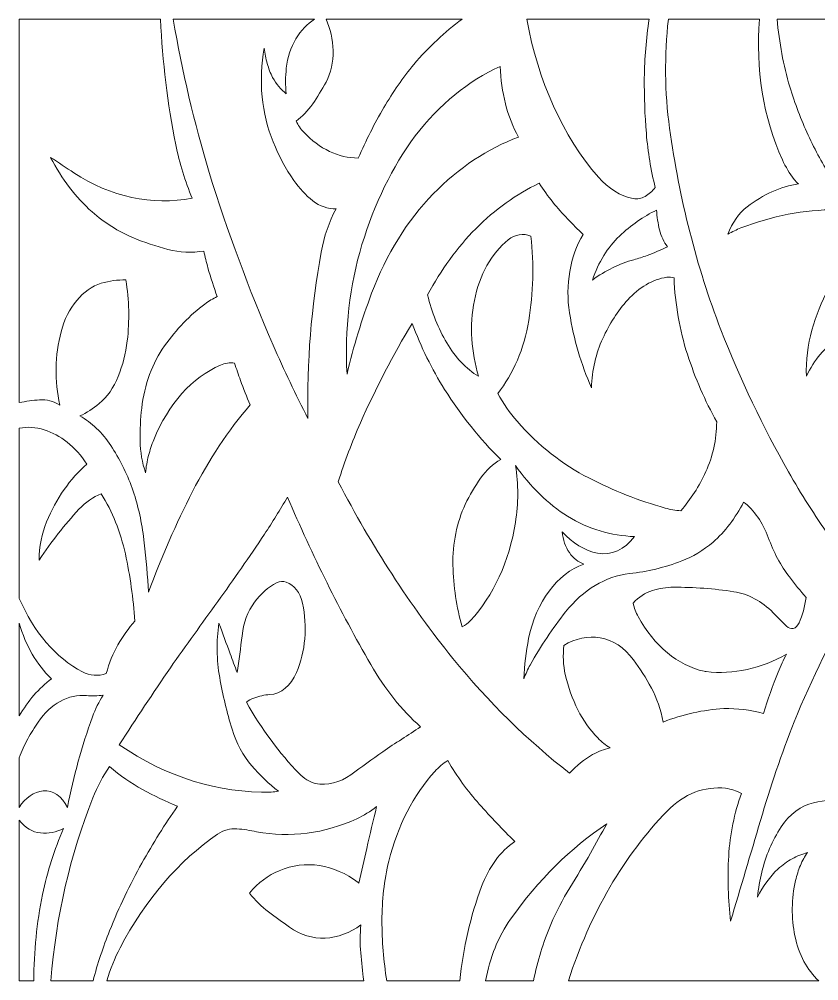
# Model space of a CAD drawing. Header units: millimetres. Extents: x -1200 to 1200, y -590 to 590.
# Drawn here: x -1200 to -219, y -590 to 590 of the extents above; entities that cross this region are included whole.
import ezdxf

# ---------------------------------------------------------------- set-up
doc = ezdxf.new("R2010")
doc.units = ezdxf.units.MM
doc.header["$MEASUREMENT"] = 0
doc.layers.add('Layer 1', color=7, linetype='Continuous')

msp = doc.modelspace()

# ---------------------------------------------------------------- linework, layer by layer
at = {"layer": 'Layer 1', "color": 250, "lineweight": 20}
for points, knots in [([(-1026.6565, 589.9734), (-1026.6565, 589.9734), (-1200.05, 589.9734), (-1200.05, 589.9734), (-1200.05, 589.9734), (-1200.05, 119.4649), (-1200.05, 119.4649), (-1191.7509, 121.1817), (-1183.3954, 122.3142), (-1175.0135, 122.8676), (-1166.5225, 123.4313), (-1158.0504, 121.2542), (-1150.2817, 116.5172), (-1156.9217, 145.9524), (-1156.3461, 177.5906), (-1148.6527, 206.5397), (-1140.6734, 236.5593), (-1122.1001, 258.9461), (-1099.4074, 265.917), (-1089.4867, 268.9681), (-1079.3292, 270.3333), (-1069.1641, 269.992), (-1065.2177, 245.4333), (-1064.6497, 220.068), (-1067.49, 195.2249), (-1069.3297, 179.9125), (-1073.0879, 165.1432), (-1078.5919, 151.5944), (-1084.1484, 137.9161), (-1092.1955, 126.4462), (-1101.9354, 118.3168), (-1109.3881, 112.0957), (-1117.3185, 107.0175), (-1125.5762, 103.17), (-1111.1337, 95.0407), (-1098.1772, 82.5932), (-1087.6547, 66.7483), (-1077.2074, 51.0171), (-1068.3854, 33.3828), (-1061.4368, 14.3471), (-1054.8682, -4.3834), (-1050.2485, -24.293), (-1047.7091, -44.787), (-1045.181, -65.1879), (-1043.2059, -85.7181), (-1041.78, -106.3207), (-1041.6221, -108.6219), (-1041.5393, -110.9335), (-1041.5355, -113.2451), (-1025.6634, -70.3696), (-1007.5942, -29.0972), (-987.4672, 10.2567), (-967.2838, 49.7191), (-943.5226, 85.4944), (-916.7705, 116.7137), (-920.9238, 126.5703), (-924.8702, 136.5871), (-928.6097, 146.7488), (-931.1679, 153.7559), (-933.5945, 160.851), (-935.8931, 168.0237), (-941.7055, 168.727), (-947.5593, 167.8582), (-953.1308, 165.4742), (-987.9524, 150.5498), (-1017.2401, 117.7945), (-1034.9368, 73.952), (-1037.4725, 67.6688), (-1039.6507, 61.127), (-1041.4565, 54.3837), (-1043.2623, 47.6247), (-1044.4586, 40.5917), (-1045.0229, 33.4294), (-1049.2177, 45.7113), (-1051.5087, 59.0585), (-1051.7533, 72.6177), (-1051.9978, 86.0632), (-1051.3432, 99.5139), (-1049.8008, 112.7938), (-1046.46, 141.5775), (-1036.69, 168.2409), (-1021.8562, 189.0762), (-1007.2857, 209.534), (-990.5558, 226.8631), (-972.2384, 240.4792), (-967.3928, 244.0836), (-962.3366, 247.114), (-957.1224, 249.5498), (-961.3434, 261.0818), (-965.1581, 272.8828), (-968.5591, 284.9164), (-970.4288, 291.6961), (-972.0992, 298.5791), (-973.5588, 305.5449), (-988.2497, 303.1092), (-1003.1324, 303.7866), (-1017.6765, 307.5514), (-1032.1454, 311.3006), (-1046.4563, 316.1048), (-1060.5527, 321.9536), (-1078.2758, 329.302), (-1095.175, 339.9808), (-1110.7725, 353.6797), (-1130.6926, 371.1846), (-1147.9341, 393.8816), (-1161.5153, 420.483), (-1151.9972, 414.055), (-1142.4528, 407.6942), (-1132.8859, 401.4111), (-1087.7788, 371.7897), (-1037.3747, 361.0023), (-987.8547, 370.3831), (-996.5526, 391.0064), (-1003.3055, 413.0673), (-1007.9516, 436.0332), (-1018.1204, 486.2933), (-1024.3918, 537.9032), (-1026.6565, 589.9734)], [0, 0, 0, 0, 0.025641026, 0.025641026, 0.025641026, 0.051282051, 0.051282051, 0.051282051, 0.076923077, 0.076923077, 0.076923077, 0.102564103, 0.102564103, 0.102564103, 0.128205128, 0.128205128, 0.128205128, 0.153846154, 0.153846154, 0.153846154, 0.179487179, 0.179487179, 0.179487179, 0.205128205, 0.205128205, 0.205128205, 0.230769231, 0.230769231, 0.230769231, 0.256410256, 0.256410256, 0.256410256, 0.282051282, 0.282051282, 0.282051282, 0.307692308, 0.307692308, 0.307692308, 0.333333333, 0.333333333, 0.333333333, 0.358974359, 0.358974359, 0.358974359, 0.384615385, 0.384615385, 0.384615385, 0.41025641, 0.41025641, 0.41025641, 0.435897436, 0.435897436, 0.435897436, 0.461538462, 0.461538462, 0.461538462, 0.487179487, 0.487179487, 0.487179487, 0.512820513, 0.512820513, 0.512820513, 0.538461538, 0.538461538, 0.538461538, 0.564102564, 0.564102564, 0.564102564, 0.58974359, 0.58974359, 0.58974359, 0.615384615, 0.615384615, 0.615384615, 0.641025641, 0.641025641, 0.641025641, 0.666666667, 0.666666667, 0.666666667, 0.692307692, 0.692307692, 0.692307692, 0.717948718, 0.717948718, 0.717948718, 0.743589744, 0.743589744, 0.743589744, 0.769230769, 0.769230769, 0.769230769, 0.794871795, 0.794871795, 0.794871795, 0.820512821, 0.820512821, 0.820512821, 0.846153846, 0.846153846, 0.846153846, 0.871794872, 0.871794872, 0.871794872, 0.897435897, 0.897435897, 0.897435897, 0.923076923, 0.923076923, 0.923076923, 0.948717949, 0.948717949, 0.948717949, 0.974358974, 0.974358974, 0.974358974, 1, 1, 1, 1]), ([(-1011.2697, 589.9734), (-1011.2697, 589.9734), (-837.8387, 589.9734), (-837.8387, 589.9734), (-846.6494, 584.3676), (-854.4332, 576.1246), (-860.6255, 565.844), (-866.8517, 555.5013), (-870.9222, 543.0384), (-872.397, 529.7687), (-873.5444, 519.4364), (-873.5482, 508.9231), (-872.397, 498.5908), (-878.958, 503.5449), (-884.6651, 510.3814), (-889.1381, 518.6348), (-891.907, 523.8528), (-894.1492, 529.567), (-895.7895, 535.6175), (-897.4297, 541.6577), (-898.6373, 547.9046), (-899.3973, 554.2653), (-903.0578, 534.8884), (-903.9719, 514.7305), (-902.0984, 494.8829), (-900.0857, 475.387), (-895.4847, 456.5737), (-888.5249, 439.3686), (-881.5914, 422.2361), (-873.1005, 406.3911), (-863.2476, 392.2216), (-856.4082, 382.3858), (-848.5718, 373.972), (-839.9756, 367.2338), (-831.2551, 360.4024), (-821.3382, 357.0255), (-811.3086, 357.4806), (-819.8673, 341.5116), (-826.0785, 323.4067), (-829.5923, 304.1642), (-841.785, 237.4437), (-847.2363, 168.7477), (-845.7842, 99.9793), (-860.9001, 129.2697), (-875.1771, 159.3617), (-888.5814, 190.1828), (-918.1888, 258.2531), (-944.4066, 329.0176), (-967.0429, 401.9644), (-985.3077, 462.9603), (-1000.0965, 525.823), (-1011.2659, 589.9734)], [0, 0, 0, 0, 0.058823529, 0.058823529, 0.058823529, 0.117647059, 0.117647059, 0.117647059, 0.176470588, 0.176470588, 0.176470588, 0.235294118, 0.235294118, 0.235294118, 0.294117647, 0.294117647, 0.294117647, 0.352941176, 0.352941176, 0.352941176, 0.411764706, 0.411764706, 0.411764706, 0.470588235, 0.470588235, 0.470588235, 0.529411765, 0.529411765, 0.529411765, 0.588235294, 0.588235294, 0.588235294, 0.647058824, 0.647058824, 0.647058824, 0.705882353, 0.705882353, 0.705882353, 0.764705882, 0.764705882, 0.764705882, 0.823529412, 0.823529412, 0.823529412, 0.882352941, 0.882352941, 0.882352941, 0.941176471, 0.941176471, 0.941176471, 1, 1, 1, 1]), ([(-656.8421, 589.9734), (-677.8909, 574.3715), (-697.7056, 555.8219), (-715.9705, 534.6039), (-729.2543, 518.2883), (-741.5562, 500.5352), (-752.7634, 481.4995), (-764.2828, 461.9363), (-774.7338, 441.2303), (-784.0374, 419.547), (-808.3253, 419.6297), (-831.9135, 430.8515), (-851.0548, 451.4075), (-854.6551, 455.2705), (-857.8002, 459.8782), (-860.381, 465.065), (-852.8117, 470.4949), (-845.9347, 477.5745), (-840.0131, 486.0348), (-834.1255, 494.4433), (-828.6706, 503.4053), (-823.682, 512.8533), (-817.7794, 524.0389), (-814.7358, 537.5826), (-815.0217, 551.3953), (-815.3039, 565.0838), (-818.2609, 578.4051), (-823.588, 589.9734), (-823.588, 589.9734), (-656.8383, 589.9734), (-656.8383, 589.9734)], [0, 0, 0, 0, 0.1, 0.1, 0.1, 0.2, 0.2, 0.2, 0.3, 0.3, 0.3, 0.4, 0.4, 0.4, 0.5, 0.5, 0.5, 0.6, 0.6, 0.6, 0.7, 0.7, 0.7, 0.8, 0.8, 0.8, 0.9, 0.9, 0.9, 1, 1, 1, 1]), ([(-577.203, 589.9734), (-563.8251, 514.0789), (-533.0891, 446.138), (-489.4755, 396.1053), (-477.2901, 382.1324), (-462.5466, 373.0515), (-446.8513, 369.8659), (-441.8854, 368.8575), (-436.8216, 369.8039), (-432.2357, 372.5964), (-427.7175, 375.3476), (-423.504, 378.9572), (-419.7155, 383.3218), (-425.148, 404.8449), (-428.8311, 427.1281), (-430.7008, 449.7631), (-432.563, 472.3463), (-433.3982, 495.0794), (-433.195, 517.8075), (-432.8452, 542.0662), (-430.84, 566.2318), (-427.2058, 589.9734), (-427.2058, 589.9734), (-577.203, 589.9734), (-577.203, 589.9734)], [0, 0, 0, 0, 0.125, 0.125, 0.125, 0.25, 0.25, 0.25, 0.375, 0.375, 0.375, 0.5, 0.5, 0.5, 0.625, 0.625, 0.625, 0.75, 0.75, 0.75, 0.875, 0.875, 0.875, 1, 1, 1, 1]), ([(-291.685, 589.9734), (-297.0197, 529.7946), (-287.1819, 468.959), (-263.7894, 417.5715), (-259.7527, 408.7078), (-254.9034, 400.6044), (-249.3543, 393.4576), (-247.7705, 391.4149), (-246.0212, 389.6256), (-244.1439, 388.1207), (-266.2197, 384.3974), (-287.5431, 374.7839), (-306.9327, 359.8077), (-317.064, 351.9835), (-325.3179, 340.2859), (-330.6901, 326.1217), (-325.4345, 329.152), (-320.0472, 331.7429), (-314.5621, 333.8683), (-276.5766, 348.6014), (-237.2932, 356.136), (-197.8253, 356.2809), (-178.9812, 355.9809), (-160.201, 353.1781), (-141.7519, 347.9033), (-154.9191, 336.6039), (-167.0028, 323.0913), (-177.7322, 307.6704), (-188.4315, 292.2959), (-198.3747, 275.9649), (-207.4976, 258.7754), (-215.7328, 243.2665), (-222.4593, 226.346), (-227.5005, 208.4325), (-232.5756, 190.4156), (-234.9231, 171.1678), (-234.3926, 151.8581), (-229.6788, 161.8853), (-223.9304, 170.9145), (-217.3279, 178.6663), (-210.6992, 186.2371), (-203.3104, 192.4479), (-195.3875, 197.1021), (-201.0269, 189.102), (-204.6385, 178.8214), (-205.6805, 167.7755), (-206.7114, 156.9208), (-206.2561, 145.8956), (-204.3413, 135.2685), (-202.1932, 123.333), (-196.2077, 113.4041), (-188.0741, 108.2948), (-180.9037, 103.7854), (-172.7625, 103.1855), (-165.2836, 106.6141), (-158.019, 109.9444), (-151.1908, 114.8417), (-145.0437, 121.1197), (-131.6507, 134.803), (-125.0219, 157.6862), (-127.9225, 180.2797), (-130.7253, 202.0924), (-140.0025, 221.3091), (-153.5459, 233.3169), (-157.5261, 236.8489), (-161.5441, 240.3086), (-165.5958, 243.6855), (-169.6551, 247.0727), (-173.91, 249.9841), (-178.3228, 252.394), (-175.1289, 256.6138), (-171.8935, 260.7767), (-168.6129, 264.8724), (-165.2948, 269.0147), (-162.0294, 273.2344), (-158.8165, 277.5266), (-149.2045, 290.7497), (-139.8144, 304.2727), (-130.6575, 318.0906), (-121.053, 332.591), (-107.2424, 340.4721), (-92.9917, 339.6033), (-71.5104, 338.2949), (-50.3713, 331.6343), (-30.6168, 319.9523), (-10.9261, 308.3064), (7.4741, 292.8907), (24.0272, 274.1756), (5.7285, 265.0275), (-11.1443, 251.2149), (-25.7073, 233.4462), (-73.4704, 175.1912), (-117.9605, 112.0751), (-158.8165, 44.6202), (-175.8135, 16.2141), (-191.6819, -13.4281), (-206.3577, -44.1871), (-224.0281, -19.1786), (-240.7128, 7.1073), (-256.3367, 34.5671), (-287.4979, 89.3263), (-315.228, 147.6279), (-339.2263, 208.8306), (-369.1384, 286.4472), (-390.3489, 369.8608), (-402.1317, 456.191), (-408.1548, 500.3387), (-408.6777, 545.5879), (-403.6779, 589.9734), (-403.6779, 589.9734), (-291.685, 589.9734), (-291.685, 589.9734)], [0, 0, 0, 0, 0.027027027, 0.027027027, 0.027027027, 0.054054054, 0.054054054, 0.054054054, 0.081081081, 0.081081081, 0.081081081, 0.108108108, 0.108108108, 0.108108108, 0.135135135, 0.135135135, 0.135135135, 0.162162162, 0.162162162, 0.162162162, 0.189189189, 0.189189189, 0.189189189, 0.216216216, 0.216216216, 0.216216216, 0.243243243, 0.243243243, 0.243243243, 0.27027027, 0.27027027, 0.27027027, 0.297297297, 0.297297297, 0.297297297, 0.324324324, 0.324324324, 0.324324324, 0.351351351, 0.351351351, 0.351351351, 0.378378378, 0.378378378, 0.378378378, 0.405405405, 0.405405405, 0.405405405, 0.432432432, 0.432432432, 0.432432432, 0.459459459, 0.459459459, 0.459459459, 0.486486486, 0.486486486, 0.486486486, 0.513513514, 0.513513514, 0.513513514, 0.540540541, 0.540540541, 0.540540541, 0.567567568, 0.567567568, 0.567567568, 0.594594595, 0.594594595, 0.594594595, 0.621621622, 0.621621622, 0.621621622, 0.648648649, 0.648648649, 0.648648649, 0.675675676, 0.675675676, 0.675675676, 0.702702703, 0.702702703, 0.702702703, 0.72972973, 0.72972973, 0.72972973, 0.756756757, 0.756756757, 0.756756757, 0.783783784, 0.783783784, 0.783783784, 0.810810811, 0.810810811, 0.810810811, 0.837837838, 0.837837838, 0.837837838, 0.864864865, 0.864864865, 0.864864865, 0.891891892, 0.891891892, 0.891891892, 0.918918919, 0.918918919, 0.918918919, 0.945945946, 0.945945946, 0.945945946, 0.972972973, 0.972972973, 0.972972973, 1, 1, 1, 1]), ([(-18.6685, 589.9734), (-22.2311, 580.8977), (-25.5117, 571.6255), (-28.5025, 562.1671), (-34.4089, 543.0177), (-39.6043, 523.4752), (-44.0699, 503.5966), (-65.2051, 520.9774), (-90.0348, 527.8192), (-114.4092, 522.9581), (-138.919, 518.0763), (-161.1829, 500.7266), (-176.8105, 474.3165), (-164.2377, 467.2163), (-152.0674, 458.8388), (-140.3975, 449.2614), (-122.3171, 434.4249), (-100.546, 430.7377), (-80.3888, 439.1204), (-68.4142, 444.0952), (-56.8045, 450.6008), (-45.7064, 458.544), (-46.9667, 443.1127), (-45.3227, 427.5004), (-40.9211, 413.2017), (-36.5721, 399.053), (-30.7334, 385.8712), (-23.5855, 374.0702), (-50.0741, 387.9346), (-77.9548, 396.0949), (-106.2568, 398.2669), (-134.4233, 400.4285), (-162.6651, 399.8287), (-190.7715, 396.4724), (-194.8759, 395.9812), (-198.9653, 395.2727), (-203.0321, 394.3419), (-213.7239, 411.1021), (-223.4638, 428.9743), (-232.1617, 447.7876), (-240.8633, 466.6061), (-248.3875, 486.4071), (-254.6551, 506.9735), (-262.5366, 533.549), (-267.7734, 561.4742), (-270.2225, 589.9734), (-270.2225, 589.9734), (-18.6685, 589.9734), (-18.6685, 589.9734)], [0, 0, 0, 0, 0.0625, 0.0625, 0.0625, 0.125, 0.125, 0.125, 0.1875, 0.1875, 0.1875, 0.25, 0.25, 0.25, 0.3125, 0.3125, 0.3125, 0.375, 0.375, 0.375, 0.4375, 0.4375, 0.4375, 0.5, 0.5, 0.5, 0.5625, 0.5625, 0.5625, 0.625, 0.625, 0.625, 0.6875, 0.6875, 0.6875, 0.75, 0.75, 0.75, 0.8125, 0.8125, 0.8125, 0.875, 0.875, 0.875, 0.9375, 0.9375, 0.9375, 1, 1, 1, 1]), ([(-797.9044, 154.4903), (-801.0607, 208.6755), (-794.7744, 263.14), (-779.5756, 313.3226), (-764.4408, 363.2932), (-742.2484, 408.6613), (-714.2963, 446.7843), (-684.561, 485.4091), (-648.9418, 514.4926), (-610.0421, 531.9148), (-609.331, 516.3647), (-607.1415, 501.011), (-603.5299, 486.2416), (-599.9033, 471.4206), (-594.4258, 457.5925), (-587.3342, 445.3622), (-625.1919, 431.441), (-660.766, 407.7615), (-692.1829, 375.57), (-723.7203, 343.2543), (-749.528, 301.5837), (-767.6913, 253.6195), (-779.7486, 221.7849), (-789.8536, 188.6314), (-797.9044, 154.4903)], [0, 0, 0, 0, 0.125, 0.125, 0.125, 0.25, 0.25, 0.25, 0.375, 0.375, 0.375, 0.5, 0.5, 0.5, 0.625, 0.625, 0.625, 0.75, 0.75, 0.75, 0.875, 0.875, 0.875, 1, 1, 1, 1]), ([(-699.1691, 251.6131), (-682.4354, 282.517), (-662.5077, 309.9044), (-640.0257, 332.9064), (-616.2269, 356.5808), (-590.0391, 375.3631), (-562.3015, 388.6534), (-556.9706, 380.5034), (-551.3313, 372.7516), (-545.4023, 365.429), (-533.627, 351.2026), (-521.2123, 338.0105), (-508.2256, 325.9406), (-524.2294, 299.0446), (-530.3766, 263.5795), (-524.8991, 229.6556), (-519.666, 197.2313), (-510.6107, 166.2085), (-498.0906, 137.7972), (-497.3006, 159.2324), (-492.519, 180.0367), (-484.2048, 198.2036), (-475.9734, 216.1998), (-465.6277, 232.1999), (-453.6004, 245.5626), (-439.7786, 260.9163), (-423.0601, 270.5764), (-405.4084, 273.4154), (-402.4928, 273.886), (-399.5359, 273.5809), (-396.703, 272.5208), (-395.4465, 240.1482), (-389.8862, 208.3807), (-380.2891, 178.7748), (-370.7373, 149.3086), (-358.6648, 121.523), (-344.3201, 95.9921), (-344.5721, 74.3088), (-349.1882, 53.1374), (-357.6453, 34.8308), (-365.9933, 16.7622), (-376.3202, 0.5656), (-388.2572, -13.1798), (-394.7882, -12.7971), (-401.2927, -11.7008), (-407.6995, -9.9012), (-439.5642, -0.9341), (-470.8834, 11.415), (-501.3636, 27.0273), (-533.2658, 43.3687), (-562.9899, 66.8672), (-589.3094, 96.5455), (-598.2066, 106.5779), (-606.1633, 118.0996), (-612.9915, 130.8314), (-593.9217, 154.5265), (-580.6302, 185.6993), (-574.9157, 220.1507), (-569.2876, 254.1109), (-568.445, 289.2242), (-572.4365, 323.6187), (-581.6686, 327.6472), (-591.6982, 326.1061), (-600.05, 319.3731), (-620.5043, 302.8817), (-635.4547, 276.0838), (-641.7186, 244.6473), (-644.7659, 229.3453), (-645.7779, 213.4176), (-644.6944, 197.6244), (-643.6185, 181.8776), (-640.9098, 166.4258), (-636.6474, 151.7391), (-651.8009, 160.9028), (-665.1262, 174.9636), (-675.4869, 192.7116), (-685.7761, 210.3355), (-693.7893, 230.2607), (-699.1691, 251.6131)], [0, 0, 0, 0, 0.038461538, 0.038461538, 0.038461538, 0.076923077, 0.076923077, 0.076923077, 0.115384615, 0.115384615, 0.115384615, 0.153846154, 0.153846154, 0.153846154, 0.192307692, 0.192307692, 0.192307692, 0.230769231, 0.230769231, 0.230769231, 0.269230769, 0.269230769, 0.269230769, 0.307692308, 0.307692308, 0.307692308, 0.346153846, 0.346153846, 0.346153846, 0.384615385, 0.384615385, 0.384615385, 0.423076923, 0.423076923, 0.423076923, 0.461538462, 0.461538462, 0.461538462, 0.5, 0.5, 0.5, 0.538461538, 0.538461538, 0.538461538, 0.576923077, 0.576923077, 0.576923077, 0.615384615, 0.615384615, 0.615384615, 0.653846154, 0.653846154, 0.653846154, 0.692307692, 0.692307692, 0.692307692, 0.730769231, 0.730769231, 0.730769231, 0.769230769, 0.769230769, 0.769230769, 0.807692308, 0.807692308, 0.807692308, 0.846153846, 0.846153846, 0.846153846, 0.884615385, 0.884615385, 0.884615385, 0.923076923, 0.923076923, 0.923076923, 0.961538462, 0.961538462, 0.961538462, 1, 1, 1, 1]), ([(-496.8943, 269.9041), (-489.5394, 291.5565), (-478.1178, 310.1319), (-463.8106, 323.7067), (-449.6917, 337.1056), (-434.3387, 347.8671), (-418.1581, 355.712), (-417.6464, 347.4792), (-416.4238, 339.3603), (-414.5201, 331.5205), (-412.5902, 323.5825), (-409.2043, 316.4668), (-404.6824, 310.8559), (-412.8723, 306.9205), (-421.1527, 303.3419), (-429.5082, 300.1305), (-434.9444, 298.1706), (-440.4219, 296.4279), (-445.9296, 294.8972), (-463.7016, 289.9637), (-480.8604, 281.5499), (-496.8943, 269.9041)], [0, 0, 0, 0, 0.142857143, 0.142857143, 0.142857143, 0.285714286, 0.285714286, 0.285714286, 0.428571429, 0.428571429, 0.428571429, 0.571428571, 0.571428571, 0.571428571, 0.714285714, 0.714285714, 0.714285714, 0.857142857, 0.857142857, 0.857142857, 1, 1, 1, 1]), ([(-525.0157, -335.2297), (-576.191, -295.3174), (-624.1686, -248.0876), (-668.1358, -194.3419), (-720.53, -129.2814), (-767.6611, -56.6139), (-808.7015, 22.3628), (-800.7146, 47.1748), (-791.6368, 71.2991), (-781.5244, 94.5908), (-762.5071, 137.2749), (-741.3116, 178.0664), (-718.1073, 216.6342), (-707.0431, 187.7057), (-693.6764, 160.5615), (-678.2445, 135.6873), (-657.7901, 103.4802), (-634.6873, 74.6449), (-609.395, 49.7605), (-618.6421, 44.3305), (-627.0315, 36.4857), (-634.1042, 26.6601), (-641.128, 16.9018), (-647.3955, 6.1661), (-652.8054, -5.3763), (-663.2075, -27.5665), (-668.5045, -53.5369), (-668.0041, -79.9262), (-667.5113, -105.9328), (-663.6176, -131.6033), (-656.5035, -155.7121), (-652.8806, -153.7987), (-649.4872, -151.1613), (-646.425, -147.8879), (-618.3374, -117.8528), (-598.8235, -75.2462), (-591.2731, -27.4476), (-589.5276, -15.9723), (-588.587, -4.3007), (-588.4628, 7.4228), (-588.3387, 19.1617), (-589.283, 30.8747), (-591.2731, 42.2879), (-573.0121, 16.2606), (-551.3915, -4.8643), (-527.5061, -20.0215), (-514.6173, -27.9698), (-501.1492, -33.9996), (-487.3274, -38.0022), (-473.5169, -42.01), (-459.4806, -44.3319), (-445.3766, -44.9473), (-457.2497, -61.0612), (-473.942, -68.5958), (-490.4574, -65.3223), (-506.401, -62.1575), (-521.4229, -53.0819), (-533.9054, -39.083), (-533.0853, -48.7017), (-530.0004, -57.6843), (-525.1098, -64.6553), (-520.2529, -71.5849), (-514.053, -76.4511), (-507.2399, -78.6747), (-540.1166, -90.2016), (-565.9846, -124.9634), (-575.0849, -169.8919), (-578.3617, -186.0523), (-580.2917, -202.6678), (-580.8371, -219.4281), (-578.7041, -213.4759), (-576.1496, -207.8236), (-573.2114, -202.5592), (-560.1609, -179.1486), (-545.6506, -157.3359), (-529.8499, -137.3798), (-508.2482, -110.0958), (-480.6008, -93.5372), (-451.3508, -90.3568), (-429.6625, -87.9987), (-408.1923, -82.8118), (-387.2189, -74.8635), (-373.6868, -69.7335), (-360.7753, -61.9197), (-348.8834, -51.6649), (-334.1061, -38.9124), (-321.3527, -22.1987), (-311.3832, -2.5114), (-298.3702, -12.5644), (-287.8327, -27.7423), (-281.1363, -46.0799), (-274.5301, -64.1537), (-265.7231, -80.5261), (-255.084, -94.499), (-248.5003, -103.1455), (-241.7361, -111.523), (-234.8027, -119.6369), (-236.1608, -130.7449), (-239.0764, -141.3875), (-243.3877, -150.97), (-244.9452, -154.4348), (-247.4846, -156.8446), (-250.3927, -157.6152), (-253.3008, -158.3857), (-256.3255, -157.4342), (-258.7068, -155.014), (-264.1392, -149.4806), (-269.5754, -143.9628), (-275.0191, -138.4554), (-289.1645, -124.1463), (-305.7965, -115.2205), (-323.2563, -112.5677), (-347.8075, -108.8391), (-372.4904, -106.9981), (-397.1921, -107.0447), (-405.9803, -107.0654), (-414.7383, -108.4099), (-423.3121, -111.068), (-431.9686, -113.7468), (-440.0683, -119.0888), (-447.0093, -126.6906), (-445.5421, -132.5652), (-443.409, -138.083), (-440.6929, -143.0475), (-421.0059, -178.9469), (-392.0155, -203.0091), (-359.7295, -210.2024), (-358.962, -210.3628), (-358.187, -210.4868), (-357.4121, -210.5799), (-323.7379, -214.5102), (-289.8905, -207.1203), (-258.7595, -189.031), (-262.4238, -196.2657), (-265.851, -203.7227), (-269.0299, -211.3815), (-275.6775, -227.7798), (-281.678, -244.6642), (-286.9975, -261.9571), (-303.0502, -257.5408), (-319.4039, -255.5706), (-335.7727, -256.0773), (-360.9785, -257.4477), (-385.9661, -262.9759), (-410.2126, -272.5429), (-412.8761, -257.4374), (-417.733, -243.2317), (-424.5047, -230.7843), (-431.2124, -218.4455), (-438.5898, -206.8204), (-446.5767, -196.0123), (-457.5769, -181.1292), (-471.8502, -171.6864), (-487.1769, -169.1575), (-502.3643, -166.6495), (-517.7549, -169.8609), (-531.7197, -178.4453), (-533.2509, -190.4221), (-532.6903, -202.7195), (-530.0832, -214.3395), (-523.1271, -245.352), (-509.2075, -272.5222), (-490.3069, -291.9663), (-485.6156, -296.7964), (-480.567, -300.9283), (-475.2436, -304.3), (-482.5797, -305.9135), (-489.7576, -308.675), (-496.6384, -312.5327), (-506.7396, -318.4695), (-516.2689, -326.092), (-525.0157, -335.2297)], [0, 0, 0, 0, 0.01754386, 0.01754386, 0.01754386, 0.035087719, 0.035087719, 0.035087719, 0.052631579, 0.052631579, 0.052631579, 0.070175439, 0.070175439, 0.070175439, 0.087719298, 0.087719298, 0.087719298, 0.105263158, 0.105263158, 0.105263158, 0.122807018, 0.122807018, 0.122807018, 0.140350877, 0.140350877, 0.140350877, 0.157894737, 0.157894737, 0.157894737, 0.175438596, 0.175438596, 0.175438596, 0.192982456, 0.192982456, 0.192982456, 0.210526316, 0.210526316, 0.210526316, 0.228070175, 0.228070175, 0.228070175, 0.245614035, 0.245614035, 0.245614035, 0.263157895, 0.263157895, 0.263157895, 0.280701754, 0.280701754, 0.280701754, 0.298245614, 0.298245614, 0.298245614, 0.315789474, 0.315789474, 0.315789474, 0.333333333, 0.333333333, 0.333333333, 0.350877193, 0.350877193, 0.350877193, 0.368421053, 0.368421053, 0.368421053, 0.385964912, 0.385964912, 0.385964912, 0.403508772, 0.403508772, 0.403508772, 0.421052632, 0.421052632, 0.421052632, 0.438596491, 0.438596491, 0.438596491, 0.456140351, 0.456140351, 0.456140351, 0.473684211, 0.473684211, 0.473684211, 0.49122807, 0.49122807, 0.49122807, 0.50877193, 0.50877193, 0.50877193, 0.526315789, 0.526315789, 0.526315789, 0.543859649, 0.543859649, 0.543859649, 0.561403509, 0.561403509, 0.561403509, 0.578947368, 0.578947368, 0.578947368, 0.596491228, 0.596491228, 0.596491228, 0.614035088, 0.614035088, 0.614035088, 0.631578947, 0.631578947, 0.631578947, 0.649122807, 0.649122807, 0.649122807, 0.666666667, 0.666666667, 0.666666667, 0.684210526, 0.684210526, 0.684210526, 0.701754386, 0.701754386, 0.701754386, 0.719298246, 0.719298246, 0.719298246, 0.736842105, 0.736842105, 0.736842105, 0.754385965, 0.754385965, 0.754385965, 0.771929825, 0.771929825, 0.771929825, 0.789473684, 0.789473684, 0.789473684, 0.807017544, 0.807017544, 0.807017544, 0.824561404, 0.824561404, 0.824561404, 0.842105263, 0.842105263, 0.842105263, 0.859649123, 0.859649123, 0.859649123, 0.877192982, 0.877192982, 0.877192982, 0.894736842, 0.894736842, 0.894736842, 0.912280702, 0.912280702, 0.912280702, 0.929824561, 0.929824561, 0.929824561, 0.947368421, 0.947368421, 0.947368421, 0.964912281, 0.964912281, 0.964912281, 0.98245614, 0.98245614, 0.98245614, 1, 1, 1, 1]), ([(-1200.05, 87.9714), (-1200.05, 87.9714), (-1200.05, -120.8004), (-1200.05, -120.8004), (-1182.3533, -162.016), (-1155.0294, -193.7524), (-1122.5102, -210.854), (-1113.1727, -215.7616), (-1102.9549, -216.527), (-1093.2865, -213.0312), (-1089.9382, -200.2476), (-1085.0814, -188.3018), (-1078.9153, -177.6799), (-1072.7757, -167.1045), (-1065.8723, -157.4031), (-1058.3181, -148.7308), (-1060.1013, -120.7487), (-1063.9725, -93.0976), (-1069.8751, -66.2067), (-1075.8267, -39.083), (-1085.879, -14.0072), (-1099.381, 7.3969), (-1109.3693, 3.7615), (-1118.7029, -2.6458), (-1126.8177, -11.4423), (-1144.2699, -30.3487), (-1160.5785, -51.1529), (-1175.5966, -73.6637), (-1175.623, -57.2706), (-1172.5042, -41.1464), (-1166.5676, -26.9253), (-1154.5291, 1.8894), (-1137.5772, 26.2671), (-1117.1793, 44.103), (-1124.0188, 54.7921), (-1132.1034, 63.8316), (-1141.106, 70.8647), (-1150.0372, 77.7064), (-1159.6041, 82.8467), (-1169.5434, 86.146), (-1179.5317, 89.4659), (-1189.8924, 90.0865), (-1200.05, 87.9714)], [0, 0, 0, 0, 0.071428571, 0.071428571, 0.071428571, 0.142857143, 0.142857143, 0.142857143, 0.214285714, 0.214285714, 0.214285714, 0.285714286, 0.285714286, 0.285714286, 0.357142857, 0.357142857, 0.357142857, 0.428571429, 0.428571429, 0.428571429, 0.5, 0.5, 0.5, 0.571428571, 0.571428571, 0.571428571, 0.642857143, 0.642857143, 0.642857143, 0.714285714, 0.714285714, 0.714285714, 0.785714286, 0.785714286, 0.785714286, 0.857142857, 0.857142857, 0.857142857, 0.928571429, 0.928571429, 0.928571429, 1, 1, 1, 1]), ([(-1077.2713, -300.3905), (-1056.7455, -268.4264), (-1035.8586, -236.902), (-1014.6218, -205.8275), (-995.3073, -178.6056), (-975.9139, -151.4923), (-956.4414, -124.4928), (-936.9728, -97.4933), (-917.869, -70.0024), (-899.1452, -42.0307), (-889.4316, -27.1838), (-880.0114, -11.9801), (-870.8922, 3.565), (-840.3781, -68.1097), (-806.2712, -136.7592), (-768.8048, -201.9076), (-751.5897, -231.8393), (-730.9284, -257.6908), (-707.6337, -278.4381), (-715.3234, -283.5474), (-723.0393, -288.574), (-730.7855, -293.523), (-738.5541, -298.4874), (-746.2664, -303.6225), (-753.9183, -308.9232), (-767.0593, -318.2884), (-780.1701, -327.7262), (-793.2507, -337.2414), (-806.6475, -346.9842), (-821.9251, -350.7541), (-836.9509, -348.0288), (-844.0724, -345.9344), (-850.7839, -341.7353), (-856.6113, -335.7314), (-880.9632, -310.6556), (-902.7606, -281.1945), (-921.4129, -248.1549), (-918.5085, -246.1018), (-915.4651, -244.4263), (-912.3313, -243.1645), (-905.9094, -240.6357), (-899.2919, -239.1826), (-892.6181, -238.831), (-879.0069, -238.1121), (-866.6184, -227.8677), (-859.7941, -211.6607), (-848.9669, -185.954), (-846.3183, -155.2777), (-852.4731, -126.8043), (-855.2683, -113.8864), (-862.8414, -103.9988), (-872.3706, -100.8391), (-876.3058, -99.5359), (-880.4327, -99.8462), (-884.2437, -101.7389), (-894.4652, -106.8172), (-903.7537, -114.8948), (-911.4697, -125.4133), (-919.6184, -136.5265), (-924.9568, -150.9338), (-926.6985, -166.5305), (-928.399, -181.7291), (-930.4306, -196.8604), (-932.7931, -211.8935), (-935.5846, -204.1726), (-938.3873, -196.4571), (-941.2089, -188.7569), (-945.7986, -176.2578), (-950.4184, -163.7846), (-955.072, -151.332), (-958.3187, -173.3722), (-957.9839, -196.1209), (-954.0939, -217.9594), (-950.2453, -239.5756), (-945.1666, -260.7315), (-938.8952, -281.2462), (-933.6245, -298.4874), (-925.4721, -313.7739), (-915.0889, -325.8645), (-904.8259, -337.8154), (-893.7768, -348.4166), (-882.0805, -357.5389), (-884.9735, -358.0456), (-887.8892, -358.3404), (-890.8047, -358.4128), (-955.4483, -360.0935), (-1019.4523, -340.1683), (-1077.2713, -300.3905)], [0, 0, 0, 0, 0.034482759, 0.034482759, 0.034482759, 0.068965517, 0.068965517, 0.068965517, 0.103448276, 0.103448276, 0.103448276, 0.137931034, 0.137931034, 0.137931034, 0.172413793, 0.172413793, 0.172413793, 0.206896552, 0.206896552, 0.206896552, 0.24137931, 0.24137931, 0.24137931, 0.275862069, 0.275862069, 0.275862069, 0.310344828, 0.310344828, 0.310344828, 0.344827586, 0.344827586, 0.344827586, 0.379310345, 0.379310345, 0.379310345, 0.413793103, 0.413793103, 0.413793103, 0.448275862, 0.448275862, 0.448275862, 0.482758621, 0.482758621, 0.482758621, 0.517241379, 0.517241379, 0.517241379, 0.551724138, 0.551724138, 0.551724138, 0.586206897, 0.586206897, 0.586206897, 0.620689655, 0.620689655, 0.620689655, 0.655172414, 0.655172414, 0.655172414, 0.689655172, 0.689655172, 0.689655172, 0.724137931, 0.724137931, 0.724137931, 0.75862069, 0.75862069, 0.75862069, 0.793103448, 0.793103448, 0.793103448, 0.827586207, 0.827586207, 0.827586207, 0.862068966, 0.862068966, 0.862068966, 0.896551724, 0.896551724, 0.896551724, 0.931034483, 0.931034483, 0.931034483, 0.965517241, 0.965517241, 0.965517241, 1, 1, 1, 1]), ([(-219.145, -590.0265), (-219.145, -590.0265), (-526.3775, -590.0265), (-526.3775, -590.0265), (-499.5465, -507.5903), (-457.814, -435.9156), (-405.1902, -381.8441), (-384.6042, -360.6882), (-359.0448, -350.723), (-333.4402, -353.8517), (-326.7701, -354.6636), (-320.2166, -356.7683), (-313.9716, -360.0935), (-322.7973, -384.1247), (-328.1206, -410.2813), (-329.6518, -437.1205), (-331.1754, -463.7942), (-330.423, -490.6128), (-327.4059, -517.0435), (-315.0362, -475.8745), (-302.7944, -434.6331), (-290.6768, -393.3245), (-278.5517, -351.9797), (-264.745, -311.6019), (-249.328, -272.3877), (-227.5005, -218.6162), (-202.2082, -167.632), (-173.7708, -120.0558), (-179.1881, -160.2008), (-179.5154, -201.3129), (-174.7338, -241.6079), (-171.9235, -264.5583), (-167.4542, -287.0536), (-161.3861, -308.7784), (-155.3254, -330.4825), (-147.9818, -351.4626), (-139.4344, -371.5222), (-167.9809, -365.4251), (-197.0315, -365.4613), (-225.5706, -371.6256), (-240.9123, -374.9456), (-254.9561, -385.3865), (-265.3619, -401.2366), (-270.7341, -409.4125), (-275.4706, -418.3434), (-279.496, -427.8742), (-287.2195, -446.1755), (-292.2493, -466.3799), (-294.2959, -487.3549), (-287.5693, -473.8473), (-279.0708, -462.1705), (-269.2481, -452.9189), (-263.763, -447.8562), (-257.898, -443.626), (-251.7508, -440.2906), (-245.6148, -436.9653), (-239.2721, -434.3797), (-232.8088, -432.5697), (-236.3113, -437.3015), (-239.3134, -442.6797), (-241.7324, -448.5491), (-244.1439, -454.4083), (-246.1152, -460.5932), (-247.6125, -467.0056), (-252.7026, -489.108), (-252.981, -512.7668), (-248.3988, -535.0811), (-243.7639, -557.6385), (-233.3881, -577.1395), (-219.145, -590.0265)], [0, 0, 0, 0, 0.043478261, 0.043478261, 0.043478261, 0.086956522, 0.086956522, 0.086956522, 0.130434783, 0.130434783, 0.130434783, 0.173913043, 0.173913043, 0.173913043, 0.217391304, 0.217391304, 0.217391304, 0.260869565, 0.260869565, 0.260869565, 0.304347826, 0.304347826, 0.304347826, 0.347826087, 0.347826087, 0.347826087, 0.391304348, 0.391304348, 0.391304348, 0.434782609, 0.434782609, 0.434782609, 0.47826087, 0.47826087, 0.47826087, 0.52173913, 0.52173913, 0.52173913, 0.565217391, 0.565217391, 0.565217391, 0.608695652, 0.608695652, 0.608695652, 0.652173913, 0.652173913, 0.652173913, 0.695652174, 0.695652174, 0.695652174, 0.739130435, 0.739130435, 0.739130435, 0.782608696, 0.782608696, 0.782608696, 0.826086957, 0.826086957, 0.826086957, 0.869565217, 0.869565217, 0.869565217, 0.913043478, 0.913043478, 0.913043478, 0.956521739, 0.956521739, 0.956521739, 1, 1, 1, 1]), ([(-1200.05, -151.3268), (-1200.05, -151.3268), (-1200.05, -264.9927), (-1200.05, -264.9927), (-1194.7078, -255.7412), (-1188.6999, -247.2499), (-1182.1162, -239.6584), (-1175.3822, -231.9582), (-1168.0988, -225.2148), (-1160.3828, -219.5263), (-1160.5559, -219.4023), (-1160.7252, -219.2574), (-1160.8869, -219.1023), (-1178.4708, -202.2489), (-1192.0857, -178.6832), (-1200.05, -151.3268)], [0, 0, 0, 0, 0.2, 0.2, 0.2, 0.4, 0.4, 0.4, 0.6, 0.6, 0.6, 0.8, 0.8, 0.8, 1, 1, 1, 1]), ([(-1200.05, -377.3554), (-1192.6087, -365.3735), (-1181.9657, -357.9991), (-1170.5291, -356.8976), (-1158.7088, -355.7599), (-1147.3774, -363.6204), (-1141.0083, -377.3554), (-1133.4841, -338.9841), (-1123.1647, -301.7454), (-1110.2119, -266.2183), (-1106.7057, -256.6048), (-1102.2853, -247.6688), (-1097.0635, -239.6584), (-1103.8466, -240.4496), (-1110.6596, -240.553), (-1117.454, -239.9738), (-1139.8119, -238.0759), (-1161.6017, -250.0217), (-1176.8606, -272.5687), (-1181.345, -279.188), (-1185.5924, -286.1073), (-1189.5878, -293.3006), (-1193.5906, -300.5043), (-1197.093, -308.2044), (-1200.05, -316.3027), (-1200.05, -316.3027), (-1200.05, -377.3554), (-1200.05, -377.3554)], [0, 0, 0, 0, 0.111111111, 0.111111111, 0.111111111, 0.222222222, 0.222222222, 0.222222222, 0.333333333, 0.333333333, 0.333333333, 0.444444444, 0.444444444, 0.444444444, 0.555555556, 0.555555556, 0.555555556, 0.666666667, 0.666666667, 0.666666667, 0.777777778, 0.777777778, 0.777777778, 0.888888889, 0.888888889, 0.888888889, 1, 1, 1, 1]), ([(-1109.5461, -590.0265), (-1109.5461, -590.0265), (-1161.1992, -590.0265), (-1161.1992, -590.0265), (-1155.0294, -511.2877), (-1137.5245, -434.9951), (-1109.7153, -365.6372), (-1104.1136, -351.659), (-1097.2366, -338.7204), (-1089.2536, -327.1315), (-1076.4061, -338.2653), (-1062.8288, -347.7133), (-1048.6985, -355.3618), (-1034.5945, -362.9998), (-1020.2799, -369.8622), (-1005.7809, -375.9488), (-1021.3859, -397.9632), (-1036.0165, -421.2497), (-1049.5939, -445.6791), (-1064.2358, -472.027), (-1077.4858, -499.7764), (-1089.2536, -528.7204), (-1097.0522, -548.48), (-1103.8353, -568.9637), (-1109.5461, -590.0265)], [0, 0, 0, 0, 0.125, 0.125, 0.125, 0.25, 0.25, 0.25, 0.375, 0.375, 0.375, 0.5, 0.5, 0.5, 0.625, 0.625, 0.625, 0.75, 0.75, 0.75, 0.875, 0.875, 0.875, 1, 1, 1, 1]), ([(-659.4793, -590.0265), (-659.4793, -590.0265), (-749.1555, -590.0265), (-749.1555, -590.0265), (-753.0455, -565.8298), (-755.0282, -541.1264), (-755.0695, -516.3505), (-755.1072, -491.4867), (-752.2705, -466.7678), (-746.6651, -443.1296), (-735.883, -399.861), (-716.294, -361.7276), (-690.2492, -333.275), (-685.3811, -327.9537), (-680.069, -323.4546), (-674.426, -319.8606), (-662.8915, -339.4444), (-649.9087, -357.3165), (-635.6767, -373.1925), (-621.4825, -389.0323), (-606.9948, -404.3601), (-592.2211, -419.1604), (-609.7336, -431.1941), (-623.9843, -450.5866), (-632.9079, -474.5402), (-646.3873, -510.7344), (-655.3712, -549.7573), (-659.4793, -590.0265)], [0, 0, 0, 0, 0.111111111, 0.111111111, 0.111111111, 0.222222222, 0.222222222, 0.222222222, 0.333333333, 0.333333333, 0.333333333, 0.444444444, 0.444444444, 0.444444444, 0.555555556, 0.555555556, 0.555555556, 0.666666667, 0.666666667, 0.666666667, 0.777777778, 0.777777778, 0.777777778, 0.888888889, 0.888888889, 0.888888889, 1, 1, 1, 1]), ([(-777.4087, -590.0265), (-777.4087, -590.0265), (-1092.4701, -590.0265), (-1092.4701, -590.0265), (-1088.3431, -575.7122), (-1082.9445, -562.1478), (-1076.3948, -549.6539), (-1045.3766, -490.4577), (-1004.2798, -442.5711), (-956.7236, -410.183), (-949.35, -405.1617), (-941.1449, -402.8811), (-932.9323, -403.5689), (-924.8514, -404.2412), (-916.7968, -405.4254), (-908.7949, -407.1061), (-867.4875, -414.92), (-825.4389, -409.4487), (-785.9335, -391.0956), (-777.5028, -387.181), (-769.3541, -382.2113), (-761.5855, -376.2488), (-765.7463, -393.2832), (-769.7905, -410.3641), (-773.7218, -427.5018), (-776.9949, -441.7644), (-780.1737, -456.0683), (-783.2625, -470.4084), (-783.6123, -470.1084), (-783.966, -469.8136), (-784.3271, -469.5344), (-813.8518, -446.7495), (-848.8276, -441.4644), (-881.2453, -454.9151), (-894.6421, -460.4743), (-907.0418, -469.8033), (-917.6621, -482.3283), (-910.5217, -491.2695), (-902.644, -499.0214), (-894.1793, -505.4287), (-885.7485, -511.81), (-877.2501, -518.0208), (-868.6839, -524.0558), (-855.0614, -533.659), (-839.8928, -538.3338), (-824.5887, -537.646), (-809.3335, -536.9582), (-794.4019, -531.4353), (-780.9563, -521.4908), (-782.0398, -532.9246), (-782.0925, -544.4981), (-781.118, -555.9474), (-780.1437, -567.3605), (-778.906, -578.722), (-777.4087, -590.0265)], [0, 0, 0, 0, 0.055555556, 0.055555556, 0.055555556, 0.111111111, 0.111111111, 0.111111111, 0.166666667, 0.166666667, 0.166666667, 0.222222222, 0.222222222, 0.222222222, 0.277777778, 0.277777778, 0.277777778, 0.333333333, 0.333333333, 0.333333333, 0.388888889, 0.388888889, 0.388888889, 0.444444444, 0.444444444, 0.444444444, 0.5, 0.5, 0.5, 0.555555556, 0.555555556, 0.555555556, 0.611111111, 0.611111111, 0.611111111, 0.666666667, 0.666666667, 0.666666667, 0.722222222, 0.722222222, 0.722222222, 0.777777778, 0.777777778, 0.777777778, 0.833333333, 0.833333333, 0.833333333, 0.888888889, 0.888888889, 0.888888889, 0.944444444, 0.944444444, 0.944444444, 1, 1, 1, 1]), ([(-1182.1313, -590.0265), (-1182.0636, -554.2512), (-1178.501, -518.6414), (-1171.5524, -484.1641), (-1165.5594, -455.7839), (-1156.8577, -428.6033), (-1145.6845, -403.3569), (-1154.7548, -407.6335), (-1164.3556, -409.4228), (-1173.93, -408.6265), (-1183.7114, -407.8146), (-1192.9699, -402.2554), (-1200.05, -392.947), (-1200.05, -392.947), (-1200.05, -590.0265), (-1200.05, -590.0265), (-1200.05, -590.0265), (-1182.1313, -590.0265), (-1182.1313, -590.0265)], [0, 0, 0, 0, 0.166666667, 0.166666667, 0.166666667, 0.333333333, 0.333333333, 0.333333333, 0.5, 0.5, 0.5, 0.666666667, 0.666666667, 0.666666667, 0.833333333, 0.833333333, 0.833333333, 1, 1, 1, 1]), ([(-569.1485, -590.0265), (-569.1485, -590.0265), (-627.8441, -590.0265), (-627.8441, -590.0265), (-622.7992, -561.5893), (-612.2804, -535.5207), (-597.409, -514.5715), (-563.2571, -466.4678), (-523.304, -426.8244), (-479.3368, -397.4098), (-485.909, -409.428), (-492.5115, -421.4203), (-499.1403, -433.3817), (-507.4205, -447.8148), (-515.9078, -462.0308), (-524.5868, -476.0141), (-533.2847, -490.0284), (-541.0948, -505.0305), (-547.9342, -520.8702), (-557.0534, -542.6312), (-564.1788, -565.8557), (-569.1485, -590.0265)], [0, 0, 0, 0, 0.142857143, 0.142857143, 0.142857143, 0.285714286, 0.285714286, 0.285714286, 0.428571429, 0.428571429, 0.428571429, 0.571428571, 0.571428571, 0.571428571, 0.714285714, 0.714285714, 0.714285714, 0.857142857, 0.857142857, 0.857142857, 1, 1, 1, 1])]:
    msp.add_open_spline(points, degree=3, knots=knots, dxfattribs=at)

doc.saveas('drawing.dxf')
